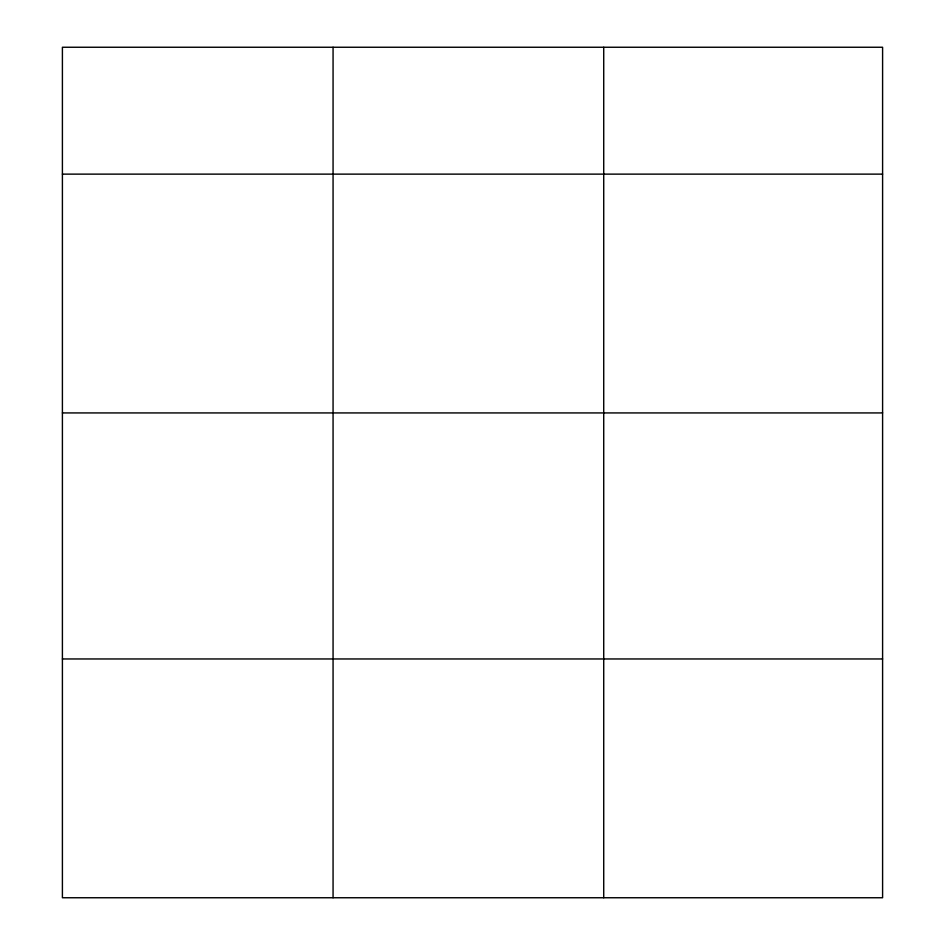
<?xml version="1.0" encoding="UTF-8"?>
<svg xmlns="http://www.w3.org/2000/svg" width="945" height="945" viewBox="0 0 945 945"><rect width="100%" height="100%" fill="white"/><g stroke="black" fill="none" stroke-linecap="round" stroke-linejoin="round"><path stroke-width="1.42" d="M882.595 412.93L882.595 47.25L62.405 47.25L62.405 897.75L882.595 897.75L882.595 412.93L62.405 412.93M62.405 174.128L882.595 174.128M62.405 658.96L882.595 658.96M603.725 47.25L603.725 897.75M333.065 47.25L333.065 897.75"/></g></svg>
